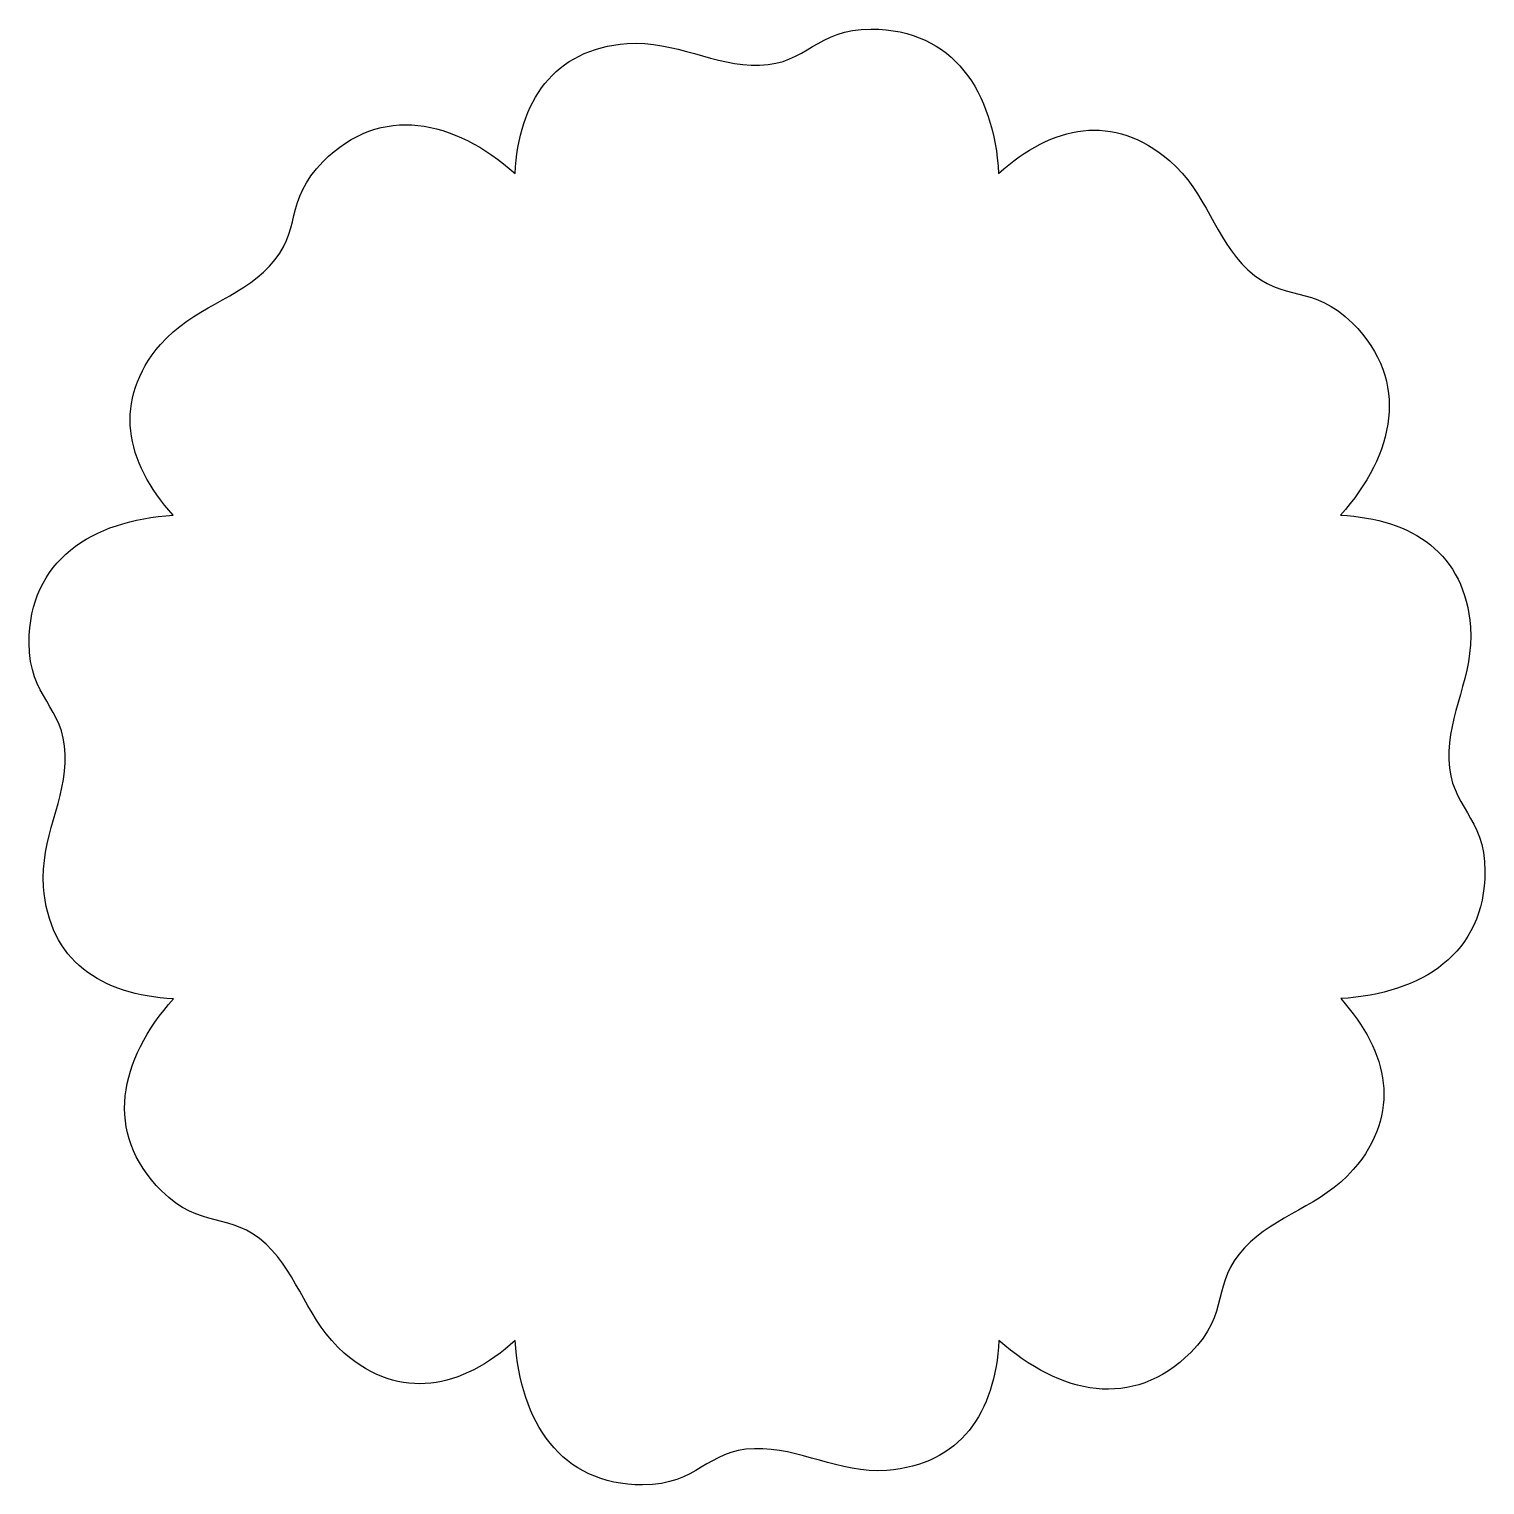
# Model space of a CAD drawing. Header units: centimetres. Extents: x -8.1 to 8.1, y -8.1 to 8.1.
import ezdxf

# ---------------------------------------------------------------- set-up
doc = ezdxf.new("R2010")
doc.units = ezdxf.units.CM
doc.header["$MEASUREMENT"] = 0
doc.layers.add('Camada 1', color=7, linetype='Continuous')

msp = doc.modelspace()

# ---------------------------------------------------------------- linework, layer by layer
at = {"layer": 'Camada 1'}
msp.add_open_spline([(8.11398, -1.27434), (8.11398, -0.65368), (7.7275, -0.56735), (7.71173, -0.0285), (7.71173, -0.0285), (7.69596, 0.47881), (7.99166, 0.90662), (7.95337, 1.44846), (7.95337, 1.44846), (7.8926, 2.27026), (7.30795, 2.65451), (6.50493, 2.69653), (6.50493, 2.69653), (7.10834, 3.37648), (7.28619, 4.18926), (6.63852, 4.83693), (6.63852, 4.83693), (6.20024, 5.27823), (5.86551, 5.06283), (5.47152, 5.43208), (5.47152, 5.43208), (5.10378, 5.78107), (5.00919, 6.29216), (4.60017, 6.64713), (4.60017, 6.64713), (3.97652, 7.18749), (3.2913, 7.04565), (2.6939, 6.50679), (2.6939, 6.50679), (2.63914, 7.4149), (2.18959, 8.11512), (1.27323, 8.11512), (1.27323, 8.11512), (0.65331, 8.11512), (0.56777, 7.72785), (0.02741, 7.71285), (0.02741, 7.71285), (-0.47842, 7.69634), (-0.90771, 7.99204), (-1.44807, 7.95449), (-1.44807, 7.95449), (-2.2691, 7.89221), (-2.65486, 7.31057), (-2.6969, 6.50529), (-2.6969, 6.50529), (-3.37685, 7.1087), (-4.19037, 7.28655), (-4.8373, 6.63962), (-4.8373, 6.63962), (-5.27635, 6.20057), (-5.06394, 5.86436), (-5.43319, 5.47185), (-5.43319, 5.47185), (-5.78067, 5.10411), (-6.2925, 5.00954), (-6.64824, 4.60052), (-6.64824, 4.60052), (-7.18558, 3.97536), (-7.04599, 3.29316), (-6.50714, 2.69502), (-6.50714, 2.69502), (-7.41527, 2.63948), (-8.11398, 2.1907), (-8.11398, 1.27434), (-8.11398, 1.27434), (-8.11398, 0.65368), (-7.72597, 0.56885), (-7.71171, 0.02852), (-7.71171, 0.02852), (-7.69671, -0.47882), (-7.99315, -0.9066), (-7.95261, -1.44696), (-7.95261, -1.44696), (-7.89258, -2.27026), (-7.31094, -2.65452), (-6.50566, -2.69656), (-6.50566, -2.69656), (-7.10981, -3.37575), (-7.28769, -4.19003), (-6.63851, -4.83696), (-6.63851, -4.83696), (-6.20174, -5.27601), (-5.86701, -5.06135), (-5.47299, -5.43209), (-5.47299, -5.43209), (-5.10374, -5.78184), (-5.01068, -6.29217), (-4.60092, -6.64642), (-4.60092, -6.64642), (-3.97576, -7.18678), (-3.29205, -7.04494), (-2.69465, -6.50606), (-2.69465, -6.50606), (-2.63837, -7.41268), (-2.18956, -8.11512), (-1.27471, -8.11512), (-1.27471, -8.11512), (-0.65254, -8.11512), (-0.56774, -7.72711), (-0.02889, -7.71134), (-0.02889, -7.71134), (0.47845, -7.69557), (0.90774, -7.99127), (1.44659, -7.95375), (1.44659, -7.95375), (2.26987, -7.89221), (2.65338, -7.30756), (2.69693, -6.50455), (2.69693, -6.50455), (3.37762, -7.10796), (4.18892, -7.28658), (4.83585, -6.63814), (4.83585, -6.63814), (5.27715, -6.19835), (5.06247, -5.86664), (5.43323, -5.47188), (5.43323, -5.47188), (5.7792, -5.10263), (6.29331, -5.00955), (6.64754, -4.59979), (6.64754, -4.59979), (7.18642, -3.97614), (7.04531, -3.29092), (6.50646, -2.69429), (6.50646, -2.69429), (7.41455, -2.63874), (8.11398, -2.1907), (8.11398, -1.27434)], degree=3, knots=[0, 0, 0, 0, 0.03030303, 0.03030303, 0.03030303, 0.03030303, 0.06060606, 0.06060606, 0.06060606, 0.06060606, 0.09090909, 0.09090909, 0.09090909, 0.09090909, 0.12121212, 0.12121212, 0.12121212, 0.12121212, 0.15151515, 0.15151515, 0.15151515, 0.15151515, 0.18181818, 0.18181818, 0.18181818, 0.18181818, 0.21212121, 0.21212121, 0.21212121, 0.21212121, 0.24242424, 0.24242424, 0.24242424, 0.24242424, 0.27272727, 0.27272727, 0.27272727, 0.27272727, 0.3030303, 0.3030303, 0.3030303, 0.3030303, 0.33333333, 0.33333333, 0.33333333, 0.33333333, 0.36363636, 0.36363636, 0.36363636, 0.36363636, 0.39393939, 0.39393939, 0.39393939, 0.39393939, 0.42424242, 0.42424242, 0.42424242, 0.42424242, 0.45454545, 0.45454545, 0.45454545, 0.45454545, 0.48484848, 0.48484848, 0.48484848, 0.48484848, 0.51515152, 0.51515152, 0.51515152, 0.51515152, 0.54545455, 0.54545455, 0.54545455, 0.54545455, 0.57575758, 0.57575758, 0.57575758, 0.57575758, 0.60606061, 0.60606061, 0.60606061, 0.60606061, 0.63636364, 0.63636364, 0.63636364, 0.63636364, 0.66666667, 0.66666667, 0.66666667, 0.66666667, 0.6969697, 0.6969697, 0.6969697, 0.6969697, 0.72727273, 0.72727273, 0.72727273, 0.72727273, 0.75757576, 0.75757576, 0.75757576, 0.75757576, 0.78787879, 0.78787879, 0.78787879, 0.78787879, 0.81818182, 0.81818182, 0.81818182, 0.81818182, 0.84848485, 0.84848485, 0.84848485, 0.84848485, 0.87878788, 0.87878788, 0.87878788, 0.87878788, 0.90909091, 0.90909091, 0.90909091, 0.90909091, 0.93939394, 0.93939394, 0.93939394, 0.93939394, 1, 1, 1, 1], dxfattribs=at)

doc.saveas('drawing.dxf')
